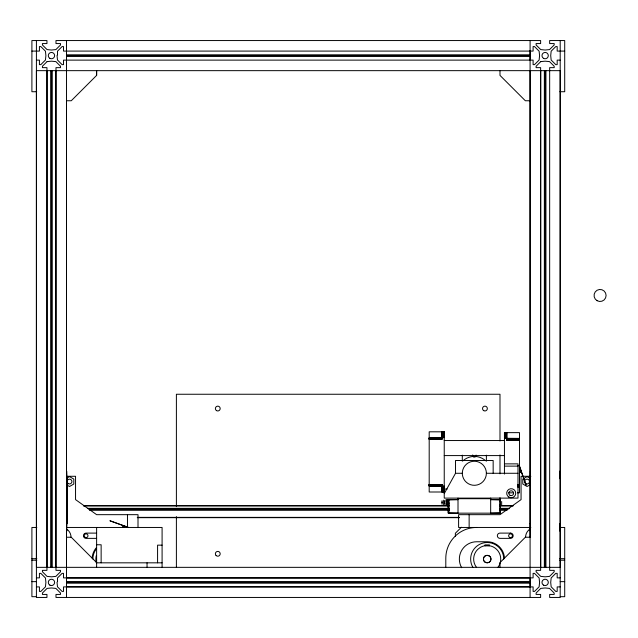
<?xml version="1.0" encoding="UTF-8"?>
<svg xmlns="http://www.w3.org/2000/svg" width="638" height="638" viewBox="0 0 638 638"><rect width="100%" height="100%" fill="white"/><g stroke="black" fill="none" stroke-linecap="round" stroke-linejoin="round"><path stroke-width="0.96" d="M66.519 567.341L66.519 100.517M66.799 523.623L66.799 478.62M66.934 530.393L66.631 531.143L66.934 523.623M96.617 75.396L96.617 70.658L96.617 75.396L71.257 100.756L66.519 100.756M448.227 499.913L458.012 499.618L448.227 499.61L448.227 512.856L458.012 513.159L458.012 498.709L490.67 498.709L490.67 513.159L500.455 512.856L500.455 499.913L490.67 499.618L500.455 499.61L500.455 513.159L448.227 513.159L448.227 501.492M444.239 493.597L455.524 473.276L455.524 460.484L493.158 460.484L493.158 473.276M530.09 587.319L530.09 577.478M530.09 537.483L530.09 70.658M530.09 60.522L530.09 50.681M530.393 523.623L530.393 531.143M559.893 523.623L559.893 531.143M490.909 559.654C490.407 564.096 483.245 563.537 483.437 559.063C483.253 554.231 491.14 554.231 490.957 559.063M461.386 527.235L455.365 533.256L455.365 536.231M66.95 478.085L69.526 476.602L73.817 479.074L73.817 484.027L69.526 486.507L66.95 485.016M530.513 484.521L527.084 486.507L522.793 484.027L522.793 479.074L527.084 476.602L530.513 478.58L530.09 478.62M484.936 545.817L489.458 545.817M31.9 51.088L39.428 51.088L39.428 46.574L40.84 46.574L45.45 51.184L45.896 55.602L45.45 60.028L40.84 64.637L39.428 64.637L39.428 60.124L36.414 60.124M564.71 51.088L557.181 51.088L557.181 46.574L555.77 46.574L551.16 51.184L550.714 55.602L551.16 60.028L555.77 64.637L557.181 64.637L557.181 60.124L560.196 60.124M66.519 54.82L530.09 54.82M66.519 55.602L530.09 55.602M66.519 56.391L530.09 56.391M36.693 91.728L31.9 91.728L31.9 40.553L46.949 40.553L46.949 43.567L42.435 43.567L42.435 44.979L47.045 49.589L51.463 50.035L55.889 49.589L60.498 44.979L60.498 43.567L55.985 43.567L55.985 40.553L540.625 40.553L540.625 43.567L536.111 43.567L536.111 44.979L540.721 49.589L545.147 50.035L549.565 49.589L554.175 44.979L554.175 43.567L549.661 43.567L549.661 40.553L564.71 40.553L564.71 91.728L559.917 91.728M530.09 100.756L525.353 100.756L499.993 75.396L499.993 70.658M441.982 431.926L444.239 431.974M441.982 432.046L444.239 432.038M441.982 432.157L444.239 432.269M441.982 432.333L444.239 432.333M441.982 432.468L444.239 432.468M441.982 432.58L444.239 432.58M441.982 432.787L444.239 432.787M504.443 432.708L506.7 432.803L504.443 432.843M441.982 432.947L444.239 432.947M504.443 432.963L506.7 433.05M441.982 433.122L444.239 433.122M504.443 433.178L506.7 433.178M504.443 433.242L506.7 433.242M441.982 433.425L444.239 433.425M504.443 433.369L506.7 433.369M441.982 433.617L444.239 433.545M504.443 433.553L506.7 433.553M441.982 433.712L444.239 433.688M504.443 433.696L506.7 433.696M441.982 433.84L444.239 433.8M444.239 433.952L441.982 434L444.239 434.047M504.443 433.928L506.7 433.928M441.982 434.207L444.239 434.255M504.443 434.191L506.7 434.191M441.982 434.319L444.239 434.319M504.443 434.334L506.7 434.382M441.982 434.43L444.239 434.486M504.443 434.446L506.7 434.534M441.982 434.606L444.239 434.606M504.443 434.598L506.7 434.661M441.982 434.725L444.239 434.773M504.443 434.781L506.7 434.701M441.982 434.893L444.239 434.893L441.982 435.036M504.443 434.829L506.7 434.877M504.443 435.036L506.7 435.036L504.443 435.148M441.982 435.252L444.239 435.291L441.982 435.355M504.443 435.315L506.7 435.26M504.443 435.435L506.7 435.379M441.982 435.531L444.239 435.531M504.443 435.602L506.7 435.555M441.982 435.69L444.239 435.65M504.443 435.722L506.7 435.722M441.982 435.858L444.239 435.858M504.443 435.794L506.7 435.866M441.982 435.89L444.239 435.89M441.982 436.105L444.239 436.105L441.982 436.256M504.443 436.121L506.7 436.081M441.982 436.376L444.239 436.376M504.443 436.328L506.7 436.288M441.982 436.536L444.239 436.424M504.443 436.44L506.7 436.44M441.982 436.655L444.239 436.591M504.443 436.615L506.7 436.615M441.982 436.711L444.239 436.711M504.443 436.719L506.7 436.679M441.982 436.934L444.239 436.886M504.443 436.934L506.7 436.934M504.443 437.006L506.7 437.006M441.982 437.19L444.239 437.142M504.443 437.086L506.7 437.205L504.443 437.245M441.982 437.309L444.239 437.277M441.982 437.437L444.239 437.461M504.443 437.421L506.7 437.365M441.982 437.604L444.239 437.501M504.443 437.485L506.7 437.54M429.191 437.724L444.239 437.62M504.443 437.66L506.7 437.716L504.443 437.764M504.443 437.931L506.7 437.971M429.191 438.027L441.982 438.027M504.443 438.019L506.7 438.099M429.191 438.194L441.982 438.194M504.443 438.21L506.7 438.266M429.191 438.362L441.982 438.362M429.191 438.561L441.982 438.561M506.7 438.609L519.491 438.609M429.191 438.681L441.982 438.681M429.191 438.88L441.982 438.816M506.7 438.872L519.491 438.872M429.191 438.984L441.982 438.984M429.191 439.175L441.982 439.103M506.7 439.103L519.491 439.103M429.191 439.335L441.982 439.335L441.982 431.814M506.7 439.247L519.491 439.247M506.7 439.43L519.491 439.43M506.7 439.558L519.491 439.558M506.7 439.63L519.491 439.63M506.7 439.837L519.491 439.749M506.7 439.965L519.491 439.965M506.7 440.037L519.491 440.092L506.7 440.156L506.7 432.644M444.239 440.539L504.443 440.539M473.882 457.023A1.874 1.874 0 0 1 472.75 456.154L472.822 455.213A1.547 1.547 0 0 0 474.369 456.76A1.547 1.547 0 0 0 475.916 455.213M444.239 455.588L504.443 455.588M504.443 463.866L517.992 463.866L517.992 498.111L444.239 498.111L444.239 431.822L429.191 431.814L429.191 492.01L444.239 491.994L441.982 491.85M517.689 465.58L519.491 465.58L519.491 484.545L517.689 484.545M504.443 466.123L517.992 466.123M519.491 470.996L520.999 470.996L520.999 472.503L519.491 472.503M455.524 473.276L462.303 473.276M486.379 473.276A12.042 12.042 0 0 0 468.324 462.845A12.042 12.042 0 0 0 468.324 483.7A12.042 12.042 0 0 0 486.379 473.276L517.992 473.276M66.703 476.283L75.547 476.283L75.547 499.61L96.617 514.667L138.007 514.667L138.007 527.459M530.888 476.283L521.063 476.283L521.063 499.61L499.993 514.667L458.602 514.667L458.602 527.459L530.848 527.459M559.757 478.62L560.196 478.62M429.191 484.489L441.982 484.497L441.982 492.002M429.191 484.617L441.982 484.561M429.191 484.689L441.982 484.689M429.191 484.904L441.982 484.816M429.191 485.024L441.982 485.024M429.191 485.095L441.982 485.095M429.191 485.223L441.982 485.223M517.53 485.319L519.491 485.319M429.191 485.406L441.982 485.406M517.53 485.39L519.491 485.335M429.191 485.55L441.982 485.55M517.53 485.55L519.491 485.478M517.53 485.67L519.491 485.67M429.191 485.781L441.982 485.781M517.53 485.837L519.491 485.773M517.53 485.973L519.491 485.973M429.191 486.044L441.982 486.044M517.53 486.092L519.491 486.092M429.191 486.18L444.239 486.228L441.982 486.3M517.53 486.292L519.491 486.292M441.982 486.475L444.239 486.515M517.53 486.459L519.491 486.459M441.982 486.555L444.239 486.635L441.982 486.722M517.53 486.627L519.491 486.627M441.982 486.89L444.239 486.89M441.982 486.938L444.239 486.993M517.53 486.93L519.491 486.93M441.982 487.113L444.239 487.169M441.982 487.233L444.239 487.288M441.982 487.4L444.239 487.448M441.982 487.568L444.239 487.568M441.982 487.719L444.239 487.639M441.982 487.934L444.239 487.966M441.982 488.038L444.239 488.038M441.982 488.214L444.239 488.214M441.982 488.325L444.239 488.365M441.982 488.533L444.239 488.572M441.982 488.788L444.239 488.86M441.982 488.931L444.239 488.931M441.982 489.099L447.174 489.075M441.982 489.218L444.239 489.274M441.982 489.338L444.239 489.394M441.982 489.569L444.239 489.505M441.982 489.617L444.239 489.617M441.982 490.319L444.239 490.255M441.982 490.455L444.239 490.455M441.982 490.726L444.239 490.726M441.982 490.957L444.239 490.957M441.982 491.1L444.239 491.1M441.982 491.276L444.239 491.276M441.982 491.603L444.239 491.691M441.982 491.778L444.239 491.81M508.669 492.831L513.59 492.839M517.53 492.831L519.491 492.839L519.491 432.636L504.443 432.644L504.443 474.074M446.042 501.029L447.613 501.029M447.023 503.374L448.833 503.374M446.042 503.916L447.613 503.916M447.613 505.36L446.042 505.36L446.042 499.578L447.613 499.578L447.613 501.915M448.227 505.479L448.977 505.479M499.706 505.479L500.455 505.479M83.506 505.631L449.311 505.631M500.152 505.631L513.104 505.631M83.506 505.934L449.311 505.934M500.152 505.934L513.104 505.934M87.486 508.326L449.311 508.326M500.152 508.326L509.124 508.326M448.227 508.494L448.977 508.494M499.706 508.494L500.455 508.494M88.483 508.781L449.311 508.781M500.152 508.781L509.124 508.781M89.48 509.682L449.311 509.682M500.152 509.682L507.13 509.682M448.227 510.001L448.977 510.001M499.706 510.001L500.455 510.001M89.48 510.137L449.311 510.137M500.152 510.137L507.13 510.137M137.329 517.37L459.28 517.37M137.329 517.673L459.28 517.673M66.631 523.623L67.237 523.623L67.237 478.62L66.631 478.62L66.631 471.091L66.934 478.62M530.09 523.623L530.529 523.623M559.757 523.623L560.196 523.623M36.845 527.459L31.9 527.459L31.9 596.69L36.414 596.69M66.519 527.459L162.092 527.459L162.092 567.341M559.765 527.459L564.71 527.459L564.71 596.69L560.196 596.69M96.617 533.105L86.082 533.105A2.632 2.632 0 0 0 83.45 535.737A2.632 2.632 0 0 0 86.082 538.368L96.617 538.368M66.519 537.244L71.257 537.244L96.617 562.604M530.09 537.244L525.353 537.244L499.993 562.604L499.993 567.341M96.617 544.764L101.139 544.764L101.139 562.828M484.936 544.9L489.458 544.9M162.092 545.147L157.578 545.147L157.578 562.828M31.9 558.689L36.845 558.689M559.765 558.689L564.71 558.689M31.9 560.196L36.845 560.196M559.765 560.196L564.71 560.196M96.617 562.828L162.092 562.828M36.414 577.876L39.428 577.876L39.428 573.363L40.84 573.363L45.45 577.972L45.896 582.398L45.45 586.816L40.84 591.426L39.428 591.426L39.428 586.912L36.414 586.912M560.196 577.876L557.181 577.876L557.181 573.363L555.77 573.363L551.16 577.972L550.714 582.398L551.16 586.816L555.77 591.426L557.181 591.426L557.181 586.912L560.196 586.912M66.519 577.972L530.09 577.972M31.9 581.641L36.414 581.641M66.519 581.609L530.09 581.609M560.196 581.641L564.71 581.641M66.519 582.398L530.09 582.398M66.519 583.18L530.09 583.18M66.519 586.816L530.09 586.816M472.495 455.213L472.75 456.154M472.822 455.213L472.87 455.62M560.196 40.553L560.196 597.447L549.661 597.447L549.661 594.433L554.175 594.433L554.175 593.021L549.565 588.411L545.147 587.965L540.721 588.411L536.111 593.021L536.111 594.433L540.625 594.433L540.625 597.447L55.985 597.447L55.985 594.433L60.498 594.433L60.498 593.021L55.889 588.411L51.463 587.965L47.045 588.411L42.435 593.021L42.435 594.433L46.949 594.433L46.949 597.447L36.414 597.447L36.414 40.553M559.893 471.091L559.893 478.62M545.929 70.658L545.929 567.341M545.147 70.658L545.147 567.341M544.358 70.658L544.358 567.341M540.721 70.658L540.721 567.341M530.393 471.091L530.393 478.62M530.09 40.553L530.09 597.447M501.659 501.492L501.659 505.256M499.993 441.01L499.993 394.252L176.391 394.252L176.391 506.66M499.993 454.934L499.993 473.835M499.993 497.712L499.993 501.691M499.993 504.674L499.993 506.66M499.706 499.61L499.706 512.856M490.67 498.111L490.67 499.315M486.379 455.141L486.379 461.194M469.137 514.667L469.137 527.459M462.303 455.141L462.303 461.194M458.012 498.111L458.012 499.315M448.977 499.913L448.977 512.856M448.833 502.074L448.833 504.682M447.023 501.492L447.023 505.256M445.803 567.118L445.803 558.314A30.855 30.855 0 0 1 476.658 527.459M444.399 500.686L444.399 504.251M443.689 500.184L443.689 504.754M442.046 500.686L442.046 504.251M442.006 501.962L442.006 502.975M176.391 516.613L176.391 567.341M147.043 562.828L147.043 567.341M127.472 514.667L127.472 527.459M124.099 527.459L124.099 525.951L122.592 525.951L122.592 527.459M96.617 527.459L96.617 567.341M66.519 40.553L66.519 597.447M55.889 70.658L55.889 567.341M52.252 70.658L52.252 567.341M51.463 70.658L51.463 567.341M50.681 70.658L50.681 567.341M47.045 70.658L47.045 567.341M525.576 537.244A9.785 9.785 0 0 1 530.465 528.766M66.862 529.229A9.785 9.785 0 0 1 71.033 537.244M504.483 558.162A17.306 17.306 0 0 0 487.193 541.758L476.658 541.758A17.306 17.306 0 0 0 461.673 567.716M92.127 558.162A17.306 17.306 0 0 1 96.553 547.484M463.06 460.748A16.859 16.859 0 0 1 485.622 460.748M476.243 455.213A1.874 1.874 0 0 1 474.855 457.023M96.33 562.572A13.55 13.55 0 0 1 96.33 555.562M92.861 559.063A16.556 16.556 0 0 1 96.545 548.648M497.943 567.31A13.55 13.55 0 0 0 480.422 547.332L477.615 549.485A13.55 13.55 0 0 0 476.45 567.31M472.862 567.341A16.556 16.556 0 0 1 482.91 543.074A16.556 16.556 0 0 1 503.749 559.063M36.414 70.658L36.414 567.341L560.196 567.341L560.196 70.658L36.414 70.658M110.055 520.815L128.461 527.459L110.055 520.815M57.484 54.82L57.037 55.602L57.484 60.028L62.093 64.637L63.505 64.637L63.505 60.124L533.105 60.124L533.105 64.637L534.516 64.637L539.126 60.028L539.573 55.602L539.126 51.184L534.516 46.574L533.105 46.574L533.105 51.088L63.505 51.088L63.505 46.574L62.093 46.574L57.484 51.184L57.484 54.82M57.484 581.609L57.037 582.398L57.484 586.816L62.093 591.426L63.505 591.426L63.505 586.912L533.105 586.912L533.105 591.426L534.516 591.426L539.126 586.816L539.573 582.398L539.126 577.972L534.516 573.363L533.105 573.363L533.105 577.876L63.505 577.876L63.505 573.363L62.093 573.363L57.484 577.972L57.484 581.609M47.045 61.623L42.435 66.232L42.435 67.644L46.949 67.644L46.949 570.356L42.435 570.356L42.435 571.768L47.045 576.377L51.463 576.824L55.889 576.377L60.498 571.768L60.498 570.356L55.985 570.356L55.985 67.644L60.498 67.644L60.498 66.232L55.889 61.623L51.463 61.176L47.045 61.623M540.721 61.623L536.111 66.232L536.111 67.644L540.625 67.644L540.625 570.356L536.111 570.356L536.111 571.768L540.721 576.377L545.147 576.824L549.565 576.377L554.175 571.768L554.175 570.356L549.661 570.356L549.661 67.644L554.175 67.644L554.175 66.232L549.565 61.623L545.147 61.176L540.721 61.623M519.635 466.585L525.991 485.087L519.635 466.585M519.491 438.402L504.443 438.378L519.491 438.473M444.239 491.412L441.982 491.412L444.239 491.475M510.528 533.105L499.993 533.105A2.632 2.632 0 0 0 497.353 535.737A2.632 2.632 0 0 0 499.993 538.368L510.528 538.368A2.632 2.632 0 0 0 513.159 535.737A2.632 2.632 0 0 0 510.528 533.105M68.322 483.636A2.408 2.408 0 0 0 71.934 481.554A2.408 2.408 0 0 0 68.322 479.465A2.408 2.408 0 0 0 68.322 483.636M525.879 483.636A2.408 2.408 0 0 0 529.492 481.554A2.408 2.408 0 0 0 525.879 479.465A2.408 2.408 0 0 0 525.879 483.636M508.957 497.13A4.514 4.514 0 0 0 515.735 493.214A4.514 4.514 0 0 0 508.957 489.306A4.514 4.514 0 0 0 508.957 497.13M510.009 495.303A2.408 2.408 0 0 0 513.622 493.214A2.408 2.408 0 0 0 510.009 491.132A2.408 2.408 0 0 0 510.009 495.303M84.742 537.076A1.898 1.898 0 0 0 87.916 536.231A1.898 1.898 0 0 0 85.596 533.902A1.898 1.898 0 0 0 84.742 537.076M484.537 561.727A3.764 3.764 0 0 0 490.829 560.036A3.764 3.764 0 0 0 486.22 555.427A3.764 3.764 0 0 0 484.537 561.727M509.579 537.379A1.898 1.898 0 0 0 512.426 535.737A1.898 1.898 0 0 0 509.579 534.094A1.898 1.898 0 0 0 509.579 537.379M216.075 555.499A2.408 2.408 0 0 0 220.11 554.422A2.408 2.408 0 0 0 217.159 551.471A2.408 2.408 0 0 0 216.075 555.499M216.577 410.641A2.408 2.408 0 0 0 220.19 408.551A2.408 2.408 0 0 0 216.577 406.47A2.408 2.408 0 0 0 216.577 410.641M483.732 410.641A2.408 2.408 0 0 0 487.344 408.551A2.408 2.408 0 0 0 483.732 406.47A2.408 2.408 0 0 0 483.732 410.641M597.072 300.689A6.021 6.021 0 0 0 606.1 295.474A6.021 6.021 0 0 0 597.072 290.258A6.021 6.021 0 0 0 597.072 300.689M543.56 58.345A3.158 3.158 0 0 0 548.305 55.602A3.158 3.158 0 0 0 543.56 52.866A3.158 3.158 0 0 0 543.56 58.345M49.884 58.345A3.158 3.158 0 0 0 54.629 55.602A3.158 3.158 0 0 0 49.884 52.866A3.158 3.158 0 0 0 49.884 58.345M543.56 585.134A3.158 3.158 0 0 0 548.305 582.398A3.158 3.158 0 0 0 543.56 579.655A3.158 3.158 0 0 0 543.56 585.134M49.884 585.134A3.158 3.158 0 0 0 54.629 582.398A3.158 3.158 0 0 0 49.884 579.655A3.158 3.158 0 0 0 49.884 585.134"/></g></svg>
